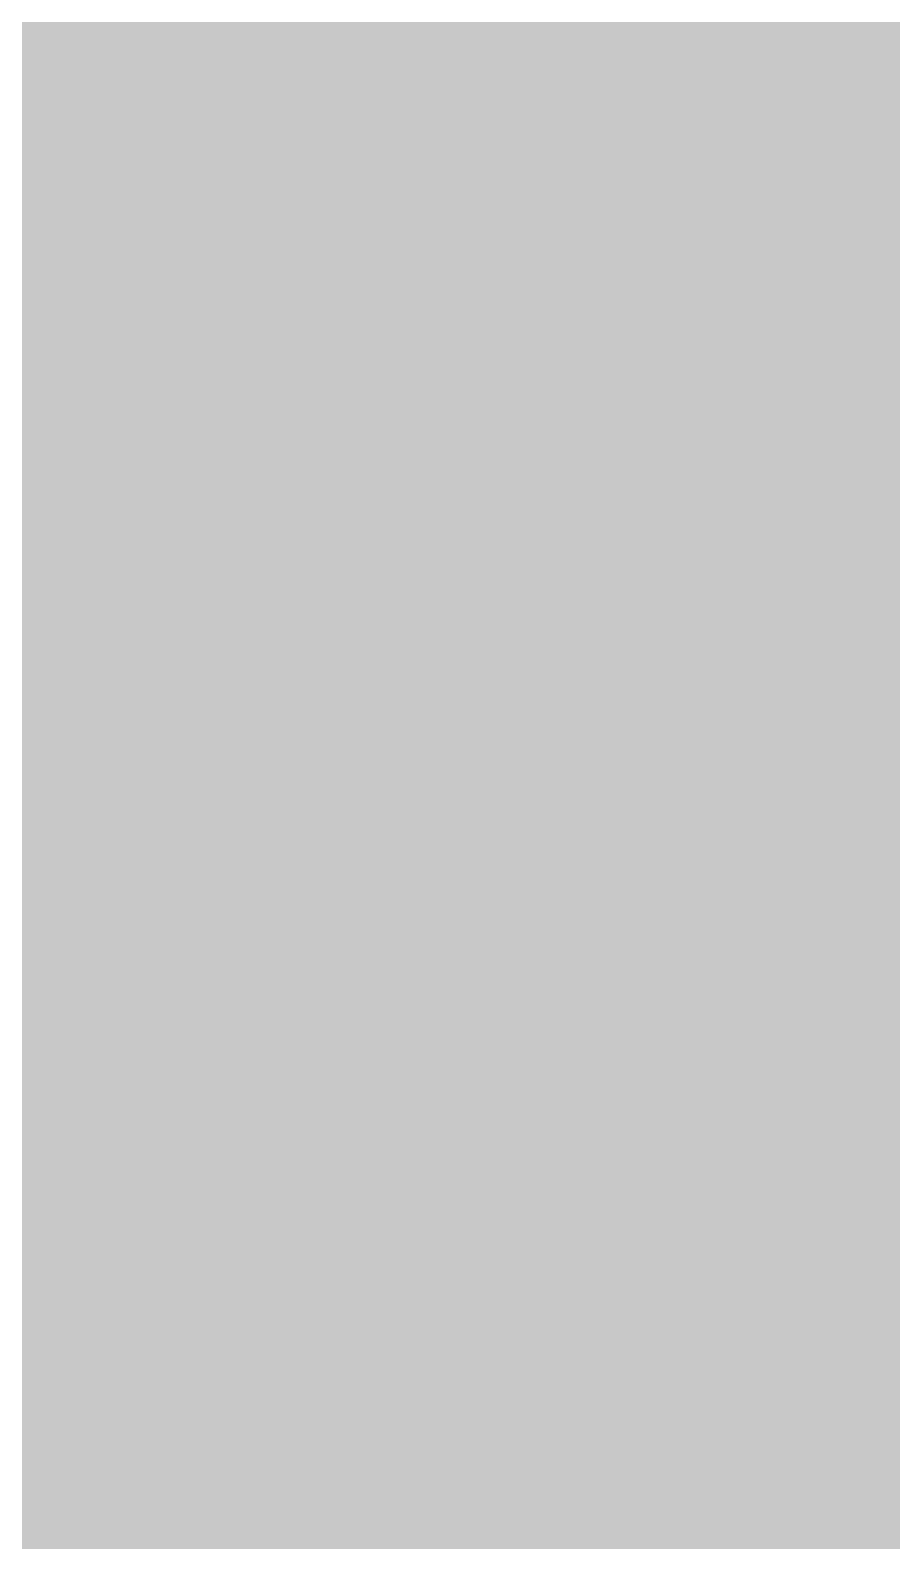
# Model space of a CAD drawing. Header units: inches. Extents: x 0.2 to 39.7, y 0.3 to 24.9.
# Drawn here: x 3.1161 to 3.12565, y 16.26916 to 16.2859 of the extents above; entities that cross this region are included whole.
import ezdxf

# ---------------------------------------------------------------- set-up
doc = ezdxf.new("R2010")
doc.units = ezdxf.units.IN
for name, color, linetype in [('Top Layer 1', 1, 'Continuous'), ('Top Paste', 8, 'Continuous'), ('Top Solder', 216, 'Continuous')]:
    doc.layers.add(name, color=color, linetype=linetype)

# ---------------------------------------------------------------- blocks, each defined once
blk = doc.blocks.new('0805D_14')
at = {"layer": 'Top Layer 1'}
blk.add_hatch(color=1, dxfattribs=at).paths.add_polyline_path([(-1.7, -0.75), (-1.7, 0.75), (-0.300001, 0.75), (-0.300001, -0.75)])
at = {"layer": 'Top Paste'}
blk.add_hatch(color=8, dxfattribs=at).paths.add_polyline_path([(-1.7, -0.75), (-1.7, 0.75), (-0.300001, 0.75), (-0.300001, -0.75)])
at = {"layer": 'Top Solder'}
blk.add_hatch(color=216, dxfattribs=at).paths.add_polyline_path([(-1.725002, -0.775001), (-1.725002, 0.775001), (-0.274999, 0.775001), (-0.274999, -0.775001)])

msp = doc.modelspace()

# ---------------------------------------------------------------- hatches: boundary and pattern name
at = {"layer": 'Top Layer 1'}
msp.add_hatch(color=1, dxfattribs=at).paths.add_polyline_path([(3.246948, 16.337498), (3.22262, 16.336874), (3.20085, 16.334999), (3.181642, 16.331875), (3.164997, 16.327498), (3.150911, 16.321875), (3.139387, 16.314999), (3.130423, 16.306874), (3.124022, 16.297499), (3.120179, 16.286874), (3.118899, 16.274999), (3.118899, 16.525001), (3.120179, 16.513127), (3.124022, 16.502502), (3.130423, 16.493127), (3.139387, 16.485001), (3.150911, 16.478126), (3.164997, 16.472502), (3.181642, 16.468126), (3.20085, 16.465001), (3.22262, 16.463127), (3.246948, 16.462502)])

# ---------------------------------------------------------------- block references
at = {"rotation": 90}
msp.add_blockref('0805D_14', (2.374997, 17.449996), dxfattribs=at)

doc.saveas('drawing.dxf')
